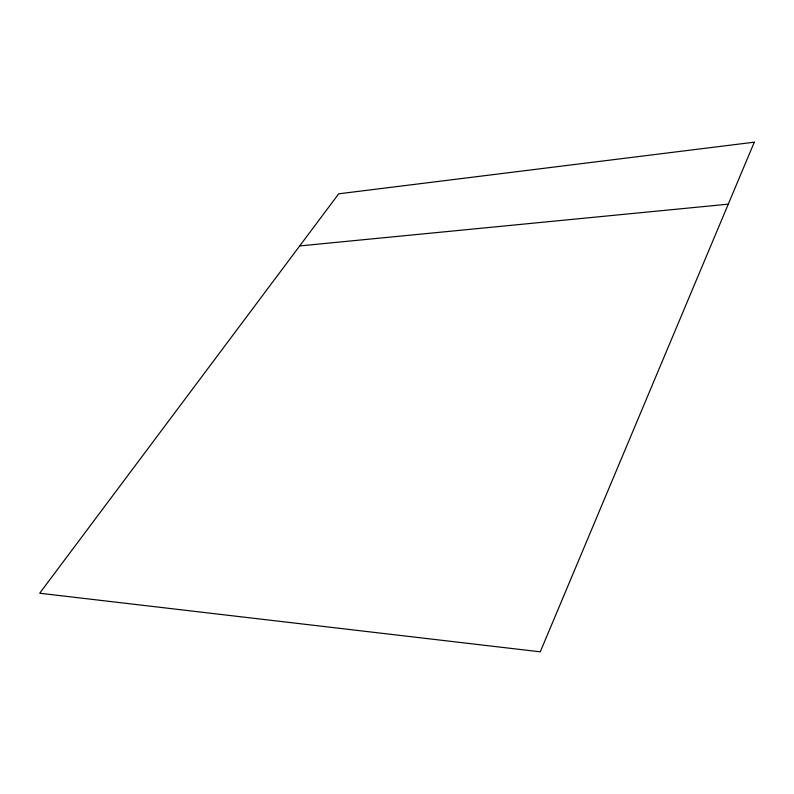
<?xml version="1.0" encoding="UTF-8"?>
<svg xmlns="http://www.w3.org/2000/svg" width="794" height="794" viewBox="0 0 794 794"><rect width="100%" height="100%" fill="white"/><g stroke="black" fill="none" stroke-linecap="round" stroke-linejoin="round"><path stroke-width="1.19" d="M299.705 245.922L728.267 204.167M754.3 142.176L540.267 651.824L39.7 593.237L338.701 193.815L754.3 142.176"/></g></svg>
